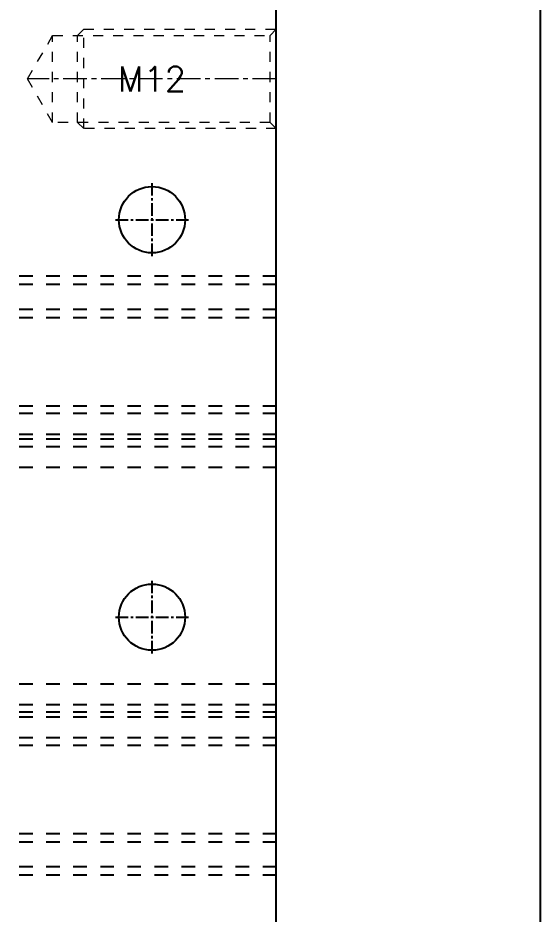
# Model space of a CAD drawing. Header units: millimetres. Extents: x -1495 to -116, y -3881 to 1305.
# Drawn here: x -591 to -527.9, y -1310.3 to -1202.1 of the extents above; entities that cross this region are included whole.
import ezdxf
from ezdxf.enums import TextEntityAlignment as Align

# ---------------------------------------------------------------- set-up
doc = ezdxf.new("R2010")
doc.units = ezdxf.units.MM
doc.header["$LTSCALE"] = 16.335
doc.linetypes.add('CENTER', pattern=[0.6, 0.375, -0.075, 0.075, -0.075])
doc.linetypes.add('HIDDEN', pattern=[0.2, 0.1, -0.1])
doc.layers.get('0').update_dxf_attribs({"linetype": 'CONTINUOUS'})
doc.layers.add('DEFAULT_2', color=8, linetype='HIDDEN')
doc.layers.add('screw', color=33, linetype='CONTINUOUS', lineweight=13)
doc.styles.add('TXT', font='txt.shx', dxfattribs={"bigfont": 'gbcbig.shx'})

msp = doc.modelspace()

# ---------------------------------------------------------------- linework, layer by layer
at = {"color": 7, "linetype": 'Continuous'}
msp.add_line((-559.778, -1369.458), (-559.778, -1189.458), dxfattribs=at)
at = {"color": 1, "linetype": 'CENTER', "ltscale": 0.248791}
for p, q in [((-574.778, -1230.858), (-574.778, -1222.058)), ((-579.178, -1226.458), (-570.378, -1226.458)), ((-574.778, -1278.858), (-574.778, -1270.058)), ((-579.178, -1274.458), (-570.378, -1274.458))]:
    msp.add_line(p, q, dxfattribs=at)
msp.add_lwpolyline([(-871.604, -1140.5), (-527.917, -1140.5), (-527.917, -1423.649), (-871.604, -1423.649)], close=True)
for centre in [(-574.778, -1226.458), (-574.778, -1274.458)]:
    msp.add_circle(centre, 4)
at = {"layer": 'DEFAULT_2', "color": 8, "linetype": 'HIDDEN'}
for p, q in [((-559.778, -1233.288), (-599.713, -1233.288)), ((-559.778, -1234.293), (-599.713, -1234.293)), ((-559.778, -1237.288), (-599.713, -1237.288)), ((-559.778, -1238.293), (-599.713, -1238.293)), ((-559.778, -1248.966), (-599.713, -1248.966)), ((-559.778, -1249.87), (-599.713, -1249.87)), ((-559.778, -1252.383), (-599.713, -1252.383)), ((-559.778, -1252.966), (-599.713, -1252.966)), ((-559.778, -1253.87), (-599.713, -1253.87)), ((-559.778, -1256.383), (-601.723, -1256.393)), ((-559.778, -1282.533), (-599.713, -1282.533)), ((-559.778, -1285.045), (-599.713, -1285.045)), ((-559.778, -1285.95), (-599.713, -1285.95)), ((-559.778, -1286.533), (-599.713, -1286.533)), ((-559.778, -1289.045), (-602.1, -1289.049)), ((-559.778, -1289.95), (-599.713, -1289.95)), ((-559.778, -1300.623), (-599.713, -1300.623)), ((-559.778, -1301.628), (-599.713, -1301.628)), ((-559.778, -1304.623), (-599.713, -1304.623)), ((-559.778, -1305.628), (-599.713, -1305.628))]:
    msp.add_line(p, q, dxfattribs=at)
at = {"layer": 'screw', "color": 92, "linetype": 'HIDDEN', "ltscale": 0.746373}
for p, q in [((-583.778, -1204.208), (-583.028, -1203.458)), ((-583.028, -1203.458), (-559.778, -1203.458)), ((-583.028, -1215.458), (-583.028, -1203.458)), ((-583.778, -1214.708), (-583.778, -1204.208)), ((-583.028, -1215.458), (-583.778, -1214.708)), ((-559.778, -1215.458), (-583.028, -1215.458))]:
    msp.add_line(p, q, dxfattribs=at)
at = {"layer": 'screw', "linetype": 'HIDDEN', "ltscale": 0.746373}
for p, q in [((-560.528, -1204.208), (-559.778, -1203.458)), ((-589.809, -1209.458), (-586.778, -1204.208)), ((-586.778, -1204.208), (-560.528, -1204.208)), ((-586.778, -1214.708), (-586.778, -1204.208)), ((-560.528, -1214.708), (-560.528, -1204.208)), ((-586.778, -1214.708), (-589.809, -1209.458)), ((-560.528, -1214.708), (-586.778, -1214.708)), ((-559.778, -1215.458), (-560.528, -1214.708))]:
    msp.add_line(p, q, dxfattribs=at)
at = {"layer": 'screw', "color": 1, "linetype": 'CENTER', "ltscale": 0.466483}
msp.add_line((-559.778, -1209.458), (-589.809, -1209.458), dxfattribs=at)

# ---------------------------------------------------------------- texts
at = {"layer": 'screw', "color": 222, "linetype": 'HIDDEN', "ltscale": 0.746373, "style": 'TXT'}
msp.add_text('M12', height=3, dxfattribs=at).set_placement((-574.793, -1209.458), align=Align.MIDDLE)

doc.saveas('drawing.dxf')
